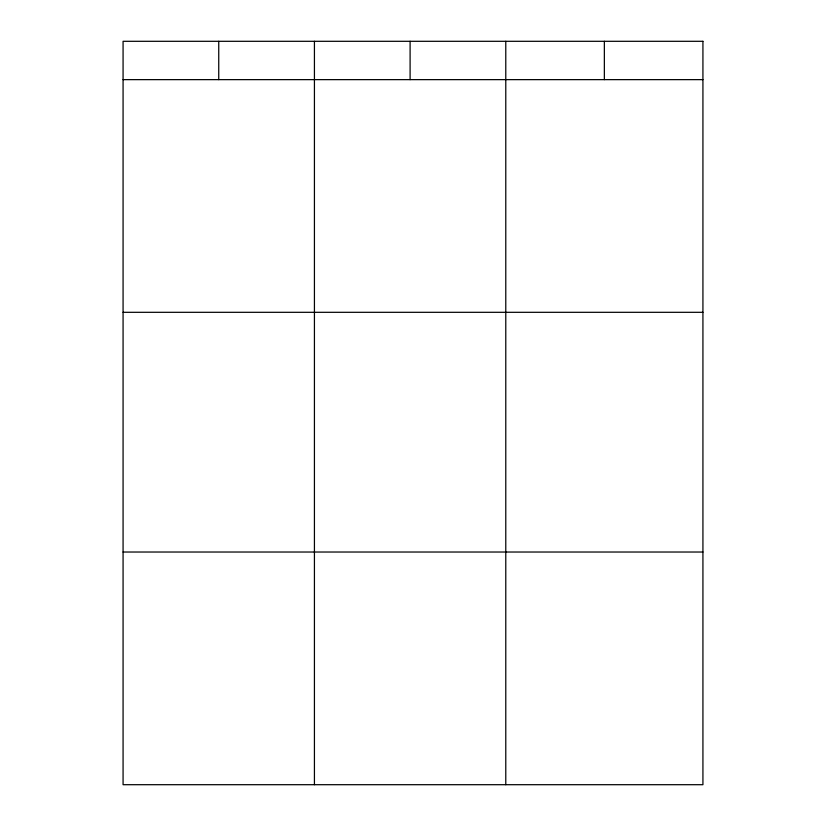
<?xml version="1.0" encoding="UTF-8"?>
<svg xmlns="http://www.w3.org/2000/svg" width="826" height="826" viewBox="0 0 826 826"><rect width="100%" height="100%" fill="white"/><g stroke="black" fill="none" stroke-linecap="round" stroke-linejoin="round"><path stroke-width="1.24" d="M123.074 79.637L702.926 79.637M123.074 312.311L702.926 312.311M123.074 552.026L702.926 552.026M604.353 41.3L604.353 79.637M505.78 41.3L505.78 784.7M410.099 41.3L410.099 79.637M314.427 41.3L314.427 784.7M218.745 41.3L218.745 79.637M702.926 41.3L123.074 41.3L123.074 784.7L702.926 784.7L702.926 41.3"/></g></svg>
